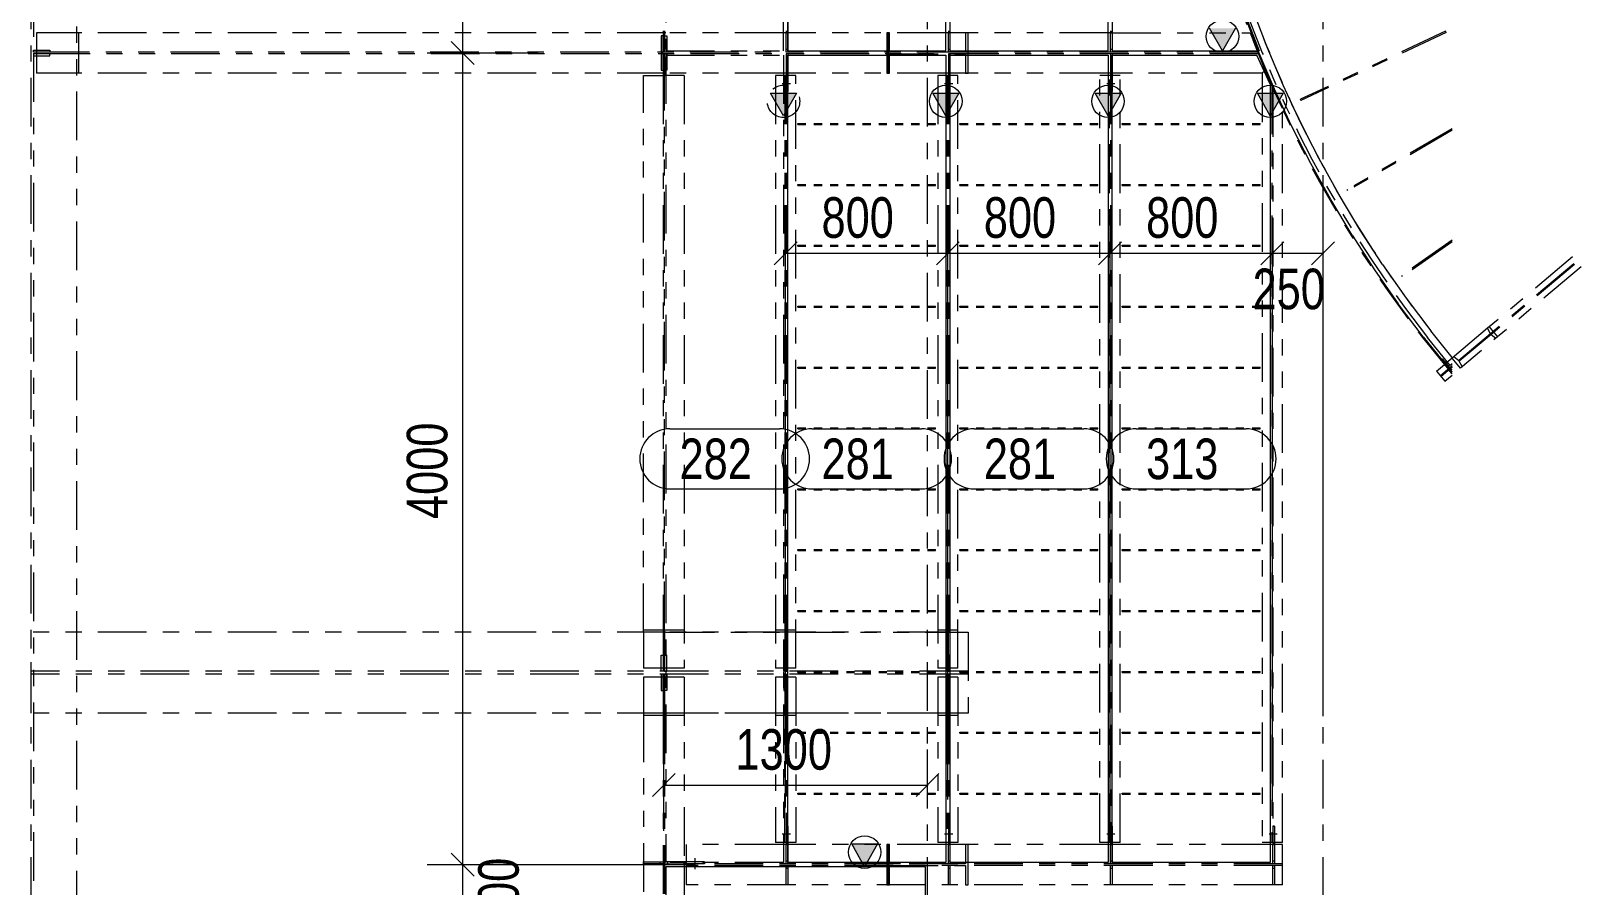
# Model space of a CAD drawing. Header units: millimetres. Extents: x 6786 to 7380, y -302 to 118.
# Drawn here: x 7143.4 to 7238.9, y -154.8 to -102.2 of the extents above; entities that cross this region are included whole.
import ezdxf

# ---------------------------------------------------------------- set-up
doc = ezdxf.new("R2010")
doc.units = ezdxf.units.MM
for name, pattern in [('XKITLINE00', [0]), ('XKITLINE02', [4, 2, -2]), ('XKITLINE03', [6, 3, -1, 1, -1]), ('XKITLINE04', [3, 0.5, -0.5, 0.5, -0.5, 0.5, -0.5]), ('XKITLINE05', [8, 3, -1, 1, -1, 1, -1])]:
    doc.linetypes.add(name, pattern=pattern)
for name, color, linetype, lineweight in [('Bolt', 7, 'Continuous', 0), ('Part', 2, 'Continuous', 0), ('PartMark', 3, 'Continuous', 0), ('S-GRID', 1, 'Continuous', 0), ('Z-DIMENSIONS', 1, 'Continuous', 0)]:
    doc.layers.add(name, color=color, linetype=linetype, lineweight=lineweight)
doc.styles.add('Arial', font='arial.ttf')

msp = doc.modelspace()

# ---------------------------------------------------------------- hatches: boundary and pattern name
at = {"layer": 'Part'}
for color, points in [(7, [(7216.009, -102.005), (7217.609, -102.005), (7216.809, -103.405)]), (6, [(7188.959, -106.005), (7190.559, -106.005), (7189.759, -107.405)]), (7, [(7198.959, -106.005), (7200.559, -106.005), (7199.759, -107.405)]), (7, [(7208.959, -106.005), (7210.559, -106.005), (7209.759, -107.405)]), (7, [(7218.959, -106.005), (7220.559, -106.005), (7219.759, -107.405)]), (7, [(7193.959, -152.255), (7195.559, -152.255), (7194.759, -153.655)])]:
    msp.add_hatch(color=color, dxfattribs=at).paths.add_polyline_path(points, flags=17)

# ---------------------------------------------------------------- linework, layer by layer
at = {"layer": 'Bolt', "color": 6, "linetype": 'XKITLINE02', "lineweight": 0}
for p, q in [((7189.684, -105.405), (7190.184, -105.405)), ((7189.684, -105.405), (7190.184, -105.405)), ((7199.684, -105.405), (7200.184, -105.405)), ((7199.684, -105.405), (7200.184, -105.405)), ((7209.684, -105.405), (7210.184, -105.405)), ((7209.684, -105.405), (7210.184, -105.405)), ((7190.184, -151.655), (7189.684, -151.655)), ((7190.184, -151.655), (7189.684, -151.655)), ((7200.184, -151.655), (7199.684, -151.655)), ((7200.184, -151.655), (7199.684, -151.655)), ((7210.184, -151.655), (7209.684, -151.655)), ((7210.184, -151.655), (7209.684, -151.655)), ((7220.184, -151.655), (7219.684, -151.655)), ((7220.184, -151.655), (7219.684, -151.655)), ((7184.321, -153.811), (7184.321, -153.124)), ((7184.321, -153.811), (7184.321, -153.124)), ((7184.321, -153.811), (7184.321, -153.124)), ((7184.321, -153.811), (7184.321, -153.124))]:
    msp.add_line(p, q, dxfattribs=at)
at = {"layer": 'Part', "color": 6, "linetype": 'XKITLINE05', "lineweight": 0}
for p, q in [((7143.54, 24.47), (7143.54, -176.53)), ((7146.196, 14.095), (7146.196, -166.155)), ((7182.509, -48.655), (7182.509, -103.405)), ((7189.759, -103.405), (7189.759, -48.655)), ((7190.018, -101.155), (7190.018, -103.48)), ((7200.018, -101.155), (7200.018, -103.48)), ((7210.018, -101.155), (7210.018, -103.48)), ((7219.014, -103.4), (7218.1, -101.02)), ((7219.561, -103.179), (7218.654, -100.818)), ((7182.334, -102.155), (7182.334, -102.28)), ((7182.434, -102.155), (7182.434, -102.28)), ((7189.918, -102.155), (7189.918, -102.277)), ((7199.918, -102.155), (7199.918, -102.277)), ((7209.918, -102.155), (7209.918, -102.277)), ((7230.561, -102.194), (7221.612, -106.382)), ((7230.592, -102.262), (7230.561, -102.194)), ((7143.727, -102.28), (7143.727, -104.78)), ((7146.196, -102.28), (7143.727, -102.28)), ((7182.509, -102.28), (7146.196, -102.28)), ((7146.321, -102.28), (7146.321, -104.78)), ((7182.334, -102.48), (7182.209, -102.48)), ((7182.209, -102.48), (7182.209, -103.48)), ((7182.334, -102.28), (7182.334, -103.292)), ((7182.334, -103.48), (7182.334, -102.48)), ((7182.434, -102.28), (7182.434, -103.292)), ((7182.434, -103.48), (7182.434, -102.48)), ((7182.434, -102.48), (7182.559, -102.48)), ((7189.759, -102.28), (7182.509, -102.28)), ((7182.559, -102.48), (7182.559, -103.48)), ((7190.009, -102.28), (7189.759, -102.28)), ((7189.918, -102.217), (7190.009, -102.217)), ((7190.018, -102.217), (7189.918, -102.217)), ((7189.918, -102.277), (7189.918, -102.28)), ((7189.918, -102.28), (7189.918, -102.277)), ((7189.918, -102.28), (7190.018, -102.28)), ((7190.018, -102.28), (7189.918, -102.28)), ((7189.918, -103.48), (7189.918, -102.28)), ((7199.759, -102.28), (7190.009, -102.28)), ((7196.296, -102.28), (7196.134, -102.28)), ((7196.134, -102.28), (7196.134, -104.78)), ((7196.165, -102.28), (7196.165, -103.48)), ((7196.265, -102.28), (7196.165, -102.28)), ((7196.265, -103.48), (7196.265, -102.28)), ((7196.296, -103.48), (7196.296, -102.28)), ((7200.009, -102.28), (7199.759, -102.28)), ((7199.918, -102.217), (7200.009, -102.217)), ((7200.018, -102.217), (7199.918, -102.217)), ((7199.918, -102.277), (7199.918, -102.28)), ((7199.918, -102.28), (7199.918, -102.277)), ((7199.918, -102.28), (7200.018, -102.28)), ((7200.018, -102.28), (7199.918, -102.28)), ((7199.918, -103.48), (7199.918, -102.28)), ((7209.759, -102.28), (7200.009, -102.28)), ((7201.134, -102.28), (7200.971, -102.28)), ((7200.971, -102.28), (7200.971, -103.48)), ((7201.134, -104.78), (7201.134, -102.28)), ((7210.009, -102.28), (7209.759, -102.28)), ((7209.918, -102.217), (7210.009, -102.217)), ((7210.018, -102.217), (7209.918, -102.217)), ((7209.918, -102.277), (7209.918, -102.28)), ((7209.918, -102.28), (7209.918, -102.277)), ((7209.918, -102.28), (7210.018, -102.28)), ((7210.018, -102.28), (7209.918, -102.28)), ((7209.918, -103.48), (7209.918, -102.28)), ((7210.009, -102.28), (7218.52, -102.28)), ((7218.52, -102.28), (7218.795, -102.997)), ((7218.959, -103.405), (7218.795, -102.997)), ((7230.592, -102.262), (7221.644, -106.45)), ((7143.54, -103.48), (7143.54, -103.355)), ((7143.54, -103.355), (7144.54, -103.355)), ((7144.54, -103.48), (7143.54, -103.48)), ((7143.54, -103.58), (7143.54, -103.705)), ((7144.54, -103.58), (7143.54, -103.58)), ((7143.54, -103.705), (7144.54, -103.705)), ((7146.196, -103.48), (7143.727, -103.48)), ((7146.196, -103.58), (7143.727, -103.58)), ((7144.54, -103.355), (7144.54, -103.48)), ((7144.54, -103.705), (7144.54, -103.58)), ((7146.321, -103.48), (7146.196, -103.48)), ((7146.321, -103.58), (7146.196, -103.58)), ((7218.99, -103.48), (7146.321, -103.48)), ((7219.03, -103.58), (7146.321, -103.58)), ((7182.209, -103.48), (7182.334, -103.48)), ((7182.334, -103.58), (7182.209, -103.58)), ((7182.209, -103.58), (7182.209, -104.58)), ((7182.434, -103.292), (7182.334, -103.292)), ((7182.334, -104.58), (7182.334, -103.58)), ((7182.434, -103.767), (7182.334, -103.767)), ((7182.334, -103.767), (7182.334, -104.78)), ((7182.559, -103.48), (7182.434, -103.48)), ((7182.434, -103.58), (7182.559, -103.58)), ((7182.434, -104.58), (7182.434, -103.58)), ((7182.434, -103.767), (7182.434, -104.78)), ((7182.509, -103.405), (7189.759, -103.405)), ((7182.509, -103.655), (7182.509, -153.405)), ((7182.509, -103.655), (7189.759, -103.655)), ((7182.559, -103.58), (7182.559, -104.58)), ((7189.759, -103.655), (7189.759, -153.405)), ((7189.918, -103.292), (7190.018, -103.292)), ((7189.918, -103.292), (7190.018, -103.292)), ((7190.018, -103.48), (7189.918, -103.48)), ((7189.918, -103.58), (7189.918, -104.78)), ((7190.018, -103.58), (7189.918, -103.58)), ((7189.918, -103.767), (7190.018, -103.767)), ((7189.918, -103.767), (7190.018, -103.767)), ((7190.018, -103.58), (7190.018, -105.905)), ((7196.265, -103.23), (7196.165, -103.23)), ((7196.165, -103.48), (7196.265, -103.48)), ((7196.165, -103.58), (7196.165, -104.78)), ((7196.265, -103.58), (7196.165, -103.58)), ((7196.265, -103.83), (7196.165, -103.83)), ((7196.265, -104.78), (7196.265, -103.58)), ((7200.971, -103.48), (7196.296, -103.48)), ((7196.296, -104.78), (7196.296, -103.58)), ((7196.296, -103.58), (7200.971, -103.58)), ((7199.918, -103.292), (7200.018, -103.292)), ((7199.918, -103.292), (7200.018, -103.292)), ((7200.018, -103.48), (7199.918, -103.48)), ((7199.918, -103.58), (7199.918, -104.78)), ((7200.018, -103.58), (7199.918, -103.58)), ((7199.918, -103.767), (7200.018, -103.767)), ((7199.918, -103.767), (7200.018, -103.767)), ((7200.018, -103.58), (7200.018, -105.905)), ((7200.971, -103.58), (7200.971, -104.78)), ((7209.918, -103.292), (7210.018, -103.292)), ((7209.918, -103.292), (7210.018, -103.292)), ((7210.018, -103.48), (7209.918, -103.48)), ((7209.918, -103.58), (7209.918, -104.78)), ((7210.018, -103.58), (7209.918, -103.58)), ((7209.918, -103.767), (7210.018, -103.767)), ((7209.918, -103.767), (7210.018, -103.767)), ((7210.018, -103.58), (7210.018, -105.905)), ((7219.445, -104.609), (7218.959, -103.405)), ((7220.011, -105.748), (7219.014, -103.4)), ((7220.549, -105.508), (7219.561, -103.179)), ((7146.196, -104.78), (7143.727, -104.78)), ((7182.509, -104.78), (7146.196, -104.78)), ((7181.134, -139.205), (7181.134, -104.905)), ((7181.134, -104.905), (7182.509, -104.905)), ((7182.209, -104.58), (7182.334, -104.58)), ((7182.334, -104.78), (7182.334, -104.905)), ((7182.334, -104.905), (7182.334, -139.08)), ((7182.559, -104.58), (7182.434, -104.58)), ((7182.434, -104.78), (7182.434, -104.905)), ((7182.434, -139.08), (7182.434, -104.905)), ((7189.759, -104.78), (7182.509, -104.78)), ((7183.634, -104.905), (7182.509, -104.905)), ((7183.634, -104.905), (7183.634, -141.43)), ((7189.259, -104.905), (7189.259, -141.43)), ((7189.759, -104.905), (7189.259, -104.905)), ((7190.009, -104.78), (7189.759, -104.78)), ((7190.009, -104.905), (7189.759, -104.905)), ((7189.849, -104.905), (7189.849, -139.08)), ((7189.918, -104.78), (7189.918, -104.842)), ((7190.018, -104.78), (7189.918, -104.78)), ((7190.018, -104.78), (7189.918, -104.78)), ((7189.918, -104.78), (7189.918, -104.783)), ((7189.918, -104.783), (7189.918, -104.792)), ((7189.918, -104.792), (7189.918, -104.823)), ((7189.918, -104.842), (7189.918, -104.905)), ((7190.009, -104.842), (7189.918, -104.842)), ((7189.918, -104.905), (7189.918, -139.08)), ((7189.918, -104.905), (7189.918, -105.905)), ((7199.759, -104.78), (7190.009, -104.78)), ((7190.018, -104.842), (7190.009, -104.842)), ((7190.509, -104.905), (7190.009, -104.905)), ((7190.509, -141.43), (7190.509, -104.905)), ((7196.134, -104.78), (7196.296, -104.78)), ((7196.165, -104.78), (7196.265, -104.78)), ((7199.259, -104.905), (7199.259, -141.43)), ((7199.759, -104.905), (7199.259, -104.905)), ((7200.009, -104.78), (7199.759, -104.78)), ((7200.009, -104.905), (7199.759, -104.905)), ((7199.849, -104.905), (7199.849, -139.08)), ((7199.918, -104.78), (7199.918, -104.842)), ((7200.018, -104.78), (7199.918, -104.78)), ((7200.018, -104.78), (7199.918, -104.78)), ((7199.918, -104.78), (7199.918, -104.783)), ((7199.918, -104.783), (7199.918, -104.792)), ((7199.918, -104.792), (7199.918, -104.823)), ((7199.918, -104.842), (7199.918, -104.905)), ((7200.009, -104.842), (7199.918, -104.842)), ((7199.918, -104.905), (7199.918, -139.08)), ((7200.509, -104.905), (7199.918, -104.905)), ((7199.918, -104.905), (7199.918, -105.905)), ((7209.759, -104.78), (7200.009, -104.78)), ((7200.018, -104.842), (7200.009, -104.842)), ((7200.509, -141.43), (7200.509, -104.905)), ((7200.971, -104.78), (7201.134, -104.78)), ((7209.259, -152.155), (7209.259, -104.905)), ((7209.759, -104.905), (7209.259, -104.905)), ((7210.009, -104.78), (7209.759, -104.78)), ((7210.009, -104.905), (7209.759, -104.905)), ((7209.849, -152.155), (7209.849, -104.905)), ((7209.918, -104.78), (7209.918, -104.842)), ((7210.018, -104.78), (7209.918, -104.78)), ((7210.018, -104.78), (7209.918, -104.78)), ((7209.918, -104.78), (7209.918, -104.783)), ((7209.918, -104.783), (7209.918, -104.792)), ((7209.918, -104.792), (7209.918, -104.823)), ((7209.918, -104.842), (7209.918, -104.905)), ((7210.009, -104.842), (7209.918, -104.842)), ((7209.918, -104.905), (7209.918, -152.155)), ((7209.918, -104.905), (7209.918, -105.905)), ((7219.259, -104.78), (7210.009, -104.78)), ((7210.018, -104.842), (7210.009, -104.842)), ((7210.509, -104.905), (7210.009, -104.905)), ((7210.509, -152.155), (7210.509, -104.905)), ((7219.394, -104.656), (7219.259, -104.78)), ((7219.394, -104.656), (7219.259, -104.78)), ((7219.259, -104.78), (7219.259, -152.155)), ((7219.445, -104.609), (7219.394, -104.656)), ((7219.445, -104.609), (7219.394, -104.656)), ((7219.956, -105.772), (7219.445, -104.609)), ((7189.759, -107.405), (7188.959, -106.005)), ((7188.959, -106.005), (7190.559, -106.005)), ((7190.559, -106.005), (7189.759, -107.405)), ((7190.018, -105.905), (7189.918, -105.905)), ((7189.918, -105.905), (7190.018, -105.905)), ((7200.018, -105.905), (7199.918, -105.905)), ((7199.918, -105.905), (7200.018, -105.905)), ((7210.018, -105.905), (7209.918, -105.905)), ((7209.918, -105.905), (7210.018, -105.905)), ((7219.849, -105.53), (7219.849, -152.155)), ((7219.918, -105.687), (7219.918, -152.155)), ((7220.509, -106.958), (7219.956, -105.772)), ((7221.088, -108.059), (7220.011, -105.748)), ((7221.619, -107.801), (7220.549, -105.508)), ((7220.509, -152.155), (7220.509, -106.958)), ((7221.644, -106.45), (7221.612, -106.382)), ((7222.767, -110.055), (7221.619, -107.801)), ((7222.246, -110.332), (7221.088, -108.059)), ((7230.965, -108.203), (7224.505, -111.944)), ((7230.965, -108.29), (7224.543, -112.009)), ((7223.483, -112.562), (7222.246, -110.332)), ((7223.994, -112.267), (7222.767, -110.055)), ((7224.796, -114.748), (7223.483, -112.562)), ((7225.296, -114.436), (7223.994, -112.267)), ((7224.543, -112.009), (7224.505, -111.944)), ((7226.674, -116.557), (7225.296, -114.436)), ((7224.796, -114.748), (7226.185, -116.887)), ((7230.965, -115.062), (7227.872, -117.234)), ((7230.965, -115.153), (7227.915, -117.295)), ((7238.391, -116.093), (7233.152, -120.489)), ((7238.463, -116.515), (7233.333, -120.82)), ((7226.185, -116.887), (7227.648, -118.976)), ((7226.674, -116.557), (7228.125, -118.63)), ((7227.915, -117.295), (7227.872, -117.234)), ((7238.906, -116.706), (7231.478, -122.938)), ((7238.502, -116.561), (7233.372, -120.866)), ((7229.183, -121.013), (7227.648, -118.976)), ((7228.099, -119.271), (7229.449, -121.045)), ((7228.125, -118.63), (7229.648, -120.65)), ((7229.135, -121.05), (7230.742, -123.034)), ((7229.183, -121.013), (7230.788, -122.995)), ((7230.853, -122.777), (7229.449, -121.045)), ((7230.965, -122.277), (7229.648, -120.65)), ((7230.965, -122.277), (7229.648, -120.65)), ((7233.152, -120.489), (7230.965, -122.324)), ((7233.333, -120.82), (7231.367, -122.47)), ((7233.372, -120.866), (7231.406, -122.516)), ((7233.333, -120.82), (7233.152, -120.489)), ((7233.776, -121.01), (7233.262, -120.397)), ((7233.372, -120.866), (7233.667, -121.102)), ((7231.073, -122.234), (7231.367, -122.47)), ((7230.006, -123.129), (7230.49, -122.723)), ((7230.006, -123.129), (7230.52, -123.742)), ((7230.965, -122.807), (7230.244, -123.412)), ((7230.965, -122.886), (7230.282, -123.458)), ((7230.32, -122.409), (7230.377, -122.361)), ((7230.965, -123.178), (7230.32, -122.409)), ((7230.965, -123.061), (7230.377, -122.361)), ((7230.965, -122.324), (7230.49, -122.723)), ((7230.742, -123.034), (7230.965, -122.846)), ((7230.965, -123.29), (7230.742, -123.034)), ((7230.75, -123.043), (7230.742, -123.034)), ((7230.965, -122.863), (7230.75, -123.043)), ((7230.965, -123.199), (7230.788, -122.995)), ((7230.788, -122.995), (7230.796, -123.005)), ((7230.965, -122.683), (7230.853, -122.777)), ((7230.965, -122.324), (7230.963, -122.326)), ((7230.965, -122.324), (7230.963, -122.326)), ((7230.965, -122.327), (7230.963, -122.326)), ((7231.478, -122.938), (7230.965, -122.327)), ((7231.587, -122.847), (7231.406, -122.516)), ((7230.52, -123.742), (7230.965, -123.369)), ((7182.509, -139.205), (7143.384, -139.205)), ((7143.384, -144.205), (7143.384, -139.205)), ((7182.509, -139.08), (7181.134, -139.08)), ((7181.134, -139.205), (7181.134, -141.43)), ((7182.334, -139.08), (7182.334, -139.205)), ((7182.334, -139.205), (7182.334, -141.43)), ((7182.434, -139.205), (7182.434, -139.08)), ((7182.434, -139.205), (7182.434, -141.43)), ((7183.634, -139.08), (7182.509, -139.08)), ((7182.509, -139.205), (7201.137, -139.205)), ((7189.759, -139.205), (7182.509, -139.205)), ((7189.759, -139.08), (7189.259, -139.08)), ((7190.009, -139.08), (7189.759, -139.08)), ((7190.009, -139.205), (7189.759, -139.205)), ((7189.849, -139.08), (7189.849, -139.205)), ((7189.849, -139.205), (7189.849, -141.43)), ((7189.918, -139.08), (7189.918, -139.205)), ((7189.918, -139.205), (7189.918, -141.43)), ((7190.509, -139.08), (7190.009, -139.08)), ((7199.759, -139.205), (7190.009, -139.205)), ((7199.759, -139.08), (7199.259, -139.08)), ((7200.009, -139.08), (7199.759, -139.08)), ((7200.009, -139.205), (7199.759, -139.205)), ((7199.849, -139.08), (7199.849, -139.205)), ((7199.849, -139.205), (7199.849, -141.43)), ((7199.918, -139.08), (7199.918, -139.205)), ((7199.918, -141.43), (7199.918, -139.205)), ((7200.509, -139.08), (7200.009, -139.08)), ((7201.137, -139.205), (7201.137, -144.205)), ((7182.209, -141.617), (7182.209, -140.617)), ((7182.209, -140.617), (7182.334, -140.617)), ((7182.334, -140.617), (7182.334, -141.617)), ((7182.559, -140.617), (7182.434, -140.617)), ((7182.434, -140.617), (7182.434, -141.617)), ((7182.559, -141.617), (7182.559, -140.617)), ((7189.774, -141.617), (7189.774, -140.617)), ((7189.774, -140.617), (7189.849, -140.617)), ((7189.849, -140.617), (7189.849, -141.617)), ((7189.993, -140.617), (7189.918, -140.617)), ((7189.918, -140.617), (7189.918, -141.617)), ((7189.993, -141.617), (7189.993, -140.617)), ((7199.774, -141.617), (7199.774, -140.617)), ((7199.774, -140.617), (7199.849, -140.617)), ((7199.849, -140.617), (7199.849, -141.617)), ((7199.993, -140.617), (7199.918, -140.617)), ((7199.918, -140.617), (7199.918, -141.617)), ((7199.993, -141.617), (7199.993, -140.617)), ((7201.137, -141.617), (7143.384, -141.617)), ((7143.384, -141.792), (7143.384, -141.617)), ((7201.137, -141.792), (7143.384, -141.792)), ((7183.634, -141.43), (7181.134, -141.43)), ((7183.634, -141.98), (7181.134, -141.98)), ((7181.134, -141.98), (7181.134, -144.205)), ((7182.334, -141.617), (7182.209, -141.617)), ((7182.334, -141.792), (7182.209, -141.792)), ((7182.209, -141.792), (7182.209, -142.792)), ((7182.334, -142.792), (7182.334, -141.792)), ((7182.334, -141.98), (7182.334, -144.205)), ((7182.434, -141.617), (7182.559, -141.617)), ((7182.434, -141.792), (7182.559, -141.792)), ((7182.434, -142.792), (7182.434, -141.792)), ((7182.434, -141.98), (7182.434, -144.205)), ((7182.559, -141.792), (7182.559, -142.792)), ((7183.634, -141.98), (7183.634, -153.405)), ((7190.509, -141.43), (7189.259, -141.43)), ((7190.509, -141.98), (7189.259, -141.98)), ((7189.259, -141.98), (7189.259, -152.155)), ((7189.849, -141.617), (7189.774, -141.617)), ((7189.849, -141.792), (7189.774, -141.792)), ((7189.774, -141.792), (7189.774, -142.792)), ((7189.849, -142.792), (7189.849, -141.792)), ((7189.849, -141.98), (7189.849, -144.205)), ((7189.918, -141.617), (7189.993, -141.617)), ((7189.918, -141.792), (7189.993, -141.792)), ((7189.918, -142.792), (7189.918, -141.792)), ((7189.918, -141.98), (7189.918, -144.205)), ((7189.993, -141.792), (7189.993, -142.792)), ((7190.509, -141.98), (7190.509, -152.155)), ((7200.509, -141.43), (7199.259, -141.43)), ((7200.509, -141.98), (7199.259, -141.98)), ((7199.259, -141.98), (7199.259, -152.155)), ((7199.849, -141.617), (7199.774, -141.617)), ((7199.849, -141.792), (7199.774, -141.792)), ((7199.774, -141.792), (7199.774, -142.792)), ((7199.849, -142.792), (7199.849, -141.792)), ((7199.849, -141.98), (7199.849, -144.205)), ((7199.918, -141.617), (7199.993, -141.617)), ((7199.918, -141.792), (7199.993, -141.792)), ((7199.918, -142.792), (7199.918, -141.792)), ((7199.918, -141.98), (7199.918, -144.205)), ((7199.993, -141.792), (7199.993, -142.792)), ((7200.509, -141.98), (7200.509, -152.155)), ((7201.137, -141.792), (7201.137, -141.617)), ((7182.209, -142.792), (7182.334, -142.792)), ((7182.559, -142.792), (7182.434, -142.792)), ((7189.774, -142.792), (7189.849, -142.792)), ((7189.993, -142.792), (7189.918, -142.792)), ((7199.774, -142.792), (7199.849, -142.792)), ((7199.993, -142.792), (7199.918, -142.792)), ((7182.509, -144.205), (7143.384, -144.205)), ((7181.134, -144.205), (7181.134, -164.655)), ((7182.334, -144.205), (7182.334, -144.33)), ((7182.434, -144.205), (7182.434, -144.33)), ((7201.137, -144.205), (7182.509, -144.205)), ((7189.759, -144.205), (7182.509, -144.205)), ((7190.009, -144.205), (7189.759, -144.205)), ((7189.849, -144.205), (7189.849, -144.33)), ((7189.918, -144.205), (7189.918, -144.33)), ((7199.759, -144.205), (7190.009, -144.205)), ((7200.009, -144.205), (7199.759, -144.205)), ((7199.849, -144.205), (7199.849, -144.33)), ((7199.918, -144.205), (7199.918, -144.33)), ((7182.509, -144.33), (7181.134, -144.33)), ((7182.334, -144.33), (7182.334, -164.655)), ((7182.434, -144.33), (7182.434, -164.655)), ((7183.634, -144.33), (7182.509, -144.33)), ((7189.759, -144.33), (7189.259, -144.33)), ((7190.009, -144.33), (7189.759, -144.33)), ((7189.849, -152.155), (7189.849, -144.33)), ((7189.918, -144.33), (7189.918, -152.155)), ((7190.509, -144.33), (7190.009, -144.33)), ((7199.759, -144.33), (7199.259, -144.33)), ((7200.009, -144.33), (7199.759, -144.33)), ((7199.849, -144.33), (7199.849, -152.155)), ((7199.918, -144.33), (7199.918, -152.155)), ((7200.509, -144.33), (7200.009, -144.33)), ((7190.018, -151.155), (7189.918, -151.155)), ((7189.918, -151.155), (7189.918, -152.155)), ((7189.918, -151.155), (7190.018, -151.155)), ((7190.018, -151.155), (7190.018, -153.48)), ((7200.018, -151.155), (7199.918, -151.155)), ((7199.918, -151.155), (7199.918, -152.155)), ((7199.918, -151.155), (7200.018, -151.155)), ((7200.018, -151.155), (7200.018, -153.48)), ((7210.018, -151.155), (7209.918, -151.155)), ((7209.918, -151.155), (7209.918, -152.155)), ((7209.918, -151.155), (7210.018, -151.155)), ((7210.018, -151.155), (7210.018, -153.48)), ((7220.018, -151.155), (7219.918, -151.155)), ((7219.918, -151.155), (7219.918, -152.155)), ((7219.918, -151.155), (7220.018, -151.155)), ((7220.018, -151.155), (7220.018, -152.155)), ((7183.759, -152.28), (7183.759, -153.48)), ((7189.759, -152.28), (7183.759, -152.28)), ((7189.759, -152.155), (7189.259, -152.155)), ((7190.009, -152.155), (7189.759, -152.155)), ((7190.009, -152.28), (7189.759, -152.28)), ((7189.918, -152.155), (7189.918, -152.277)), ((7189.918, -152.217), (7190.009, -152.217)), ((7190.018, -152.217), (7189.918, -152.217)), ((7189.918, -152.277), (7189.918, -152.28)), ((7189.918, -152.28), (7189.918, -152.277)), ((7189.918, -152.28), (7190.018, -152.28)), ((7190.018, -152.28), (7189.918, -152.28)), ((7189.918, -153.48), (7189.918, -152.28)), ((7190.509, -152.155), (7190.009, -152.155)), ((7199.759, -152.28), (7190.009, -152.28)), ((7196.296, -152.28), (7196.134, -152.28)), ((7196.134, -152.28), (7196.134, -154.78)), ((7196.165, -152.28), (7196.165, -153.48)), ((7196.265, -152.28), (7196.165, -152.28)), ((7196.265, -153.48), (7196.265, -152.28)), ((7196.296, -153.48), (7196.296, -152.28)), ((7199.759, -152.155), (7199.259, -152.155)), ((7200.009, -152.155), (7199.759, -152.155)), ((7200.009, -152.28), (7199.759, -152.28)), ((7199.918, -152.155), (7199.918, -152.277)), ((7199.918, -152.217), (7200.009, -152.217)), ((7200.018, -152.217), (7199.918, -152.217)), ((7199.918, -152.277), (7199.918, -152.28)), ((7199.918, -152.28), (7199.918, -152.277)), ((7199.918, -152.28), (7200.018, -152.28)), ((7200.018, -152.28), (7199.918, -152.28)), ((7199.918, -153.48), (7199.918, -152.28)), ((7200.509, -152.155), (7200.009, -152.155)), ((7209.759, -152.28), (7200.009, -152.28)), ((7201.134, -152.28), (7200.971, -152.28)), ((7200.971, -152.28), (7200.971, -153.48)), ((7201.134, -154.78), (7201.134, -152.28)), ((7209.759, -152.155), (7209.259, -152.155)), ((7210.009, -152.155), (7209.759, -152.155)), ((7210.009, -152.28), (7209.759, -152.28)), ((7209.918, -152.155), (7209.918, -152.277)), ((7209.918, -152.217), (7210.009, -152.217)), ((7210.018, -152.217), (7209.918, -152.217)), ((7209.918, -152.277), (7209.918, -152.28)), ((7209.918, -152.28), (7209.918, -152.277)), ((7209.918, -152.28), (7210.018, -152.28)), ((7210.018, -152.28), (7209.918, -152.28)), ((7209.918, -153.48), (7209.918, -152.28)), ((7210.509, -152.155), (7210.009, -152.155)), ((7219.759, -152.28), (7210.009, -152.28)), ((7219.759, -152.155), (7219.259, -152.155)), ((7220.509, -152.155), (7219.759, -152.155)), ((7220.509, -152.28), (7219.759, -152.28)), ((7219.918, -152.155), (7219.918, -152.277)), ((7219.918, -152.217), (7220.018, -152.217)), ((7219.918, -152.217), (7220.018, -152.217)), ((7219.918, -152.277), (7219.918, -152.28)), ((7219.918, -152.28), (7219.918, -152.277)), ((7219.918, -152.28), (7220.018, -152.28)), ((7220.018, -152.28), (7219.918, -152.28)), ((7219.918, -153.48), (7219.918, -152.28)), ((7220.018, -152.155), (7220.018, -152.28)), ((7220.018, -152.28), (7220.018, -153.48)), ((7220.509, -154.78), (7220.509, -152.28)), ((7181.134, -153.355), (7182.334, -153.355)), ((7181.134, -153.48), (7181.134, -153.355)), ((7182.334, -153.48), (7181.134, -153.48)), ((7182.146, -153.355), (7182.146, -153.48)), ((7182.334, -153.355), (7182.334, -153.48)), ((7182.434, -153.355), (7182.434, -153.48)), ((7184.884, -153.355), (7182.434, -153.355)), ((7182.434, -153.48), (7183.634, -153.48)), ((7189.759, -153.405), (7182.509, -153.405)), ((7182.621, -153.48), (7182.621, -153.355)), ((7182.621, -153.48), (7182.621, -153.355)), ((7183.634, -153.355), (7183.634, -153.48)), ((7183.634, -153.48), (7183.634, -153.355)), ((7183.634, -153.355), (7183.634, -153.48)), ((7183.634, -153.48), (7183.634, -153.355)), ((7183.634, -153.405), (7183.634, -153.655)), ((7183.759, -153.48), (7183.634, -153.48)), ((7183.634, -153.655), (7183.634, -164.655)), ((7183.696, -153.355), (7183.696, -153.48)), ((7183.696, -153.48), (7183.696, -153.405)), ((7183.759, -153.405), (7183.759, -153.655)), ((7220.509, -153.48), (7183.759, -153.48)), ((7184.884, -153.48), (7183.759, -153.48)), ((7220.509, -153.58), (7183.759, -153.58)), ((7183.759, -153.655), (7183.759, -154.78)), ((7184.884, -153.355), (7184.884, -153.48)), ((7184.884, -153.48), (7184.884, -153.355)), ((7189.918, -153.292), (7190.018, -153.292)), ((7189.918, -153.292), (7190.018, -153.292)), ((7190.018, -153.48), (7189.918, -153.48)), ((7189.918, -154.78), (7189.918, -153.58)), ((7189.918, -153.58), (7190.018, -153.58)), ((7190.018, -153.767), (7189.918, -153.767)), ((7190.018, -153.58), (7190.018, -154.78)), ((7196.265, -153.23), (7196.165, -153.23)), ((7196.165, -153.48), (7196.265, -153.48)), ((7196.165, -153.58), (7196.165, -154.78)), ((7196.265, -153.58), (7196.165, -153.58)), ((7196.265, -154.78), (7196.265, -153.58)), ((7200.971, -153.48), (7196.296, -153.48)), ((7196.296, -154.78), (7196.296, -153.58)), ((7196.296, -153.58), (7200.971, -153.58)), ((7199.918, -153.292), (7200.018, -153.292)), ((7199.918, -153.292), (7200.018, -153.292)), ((7200.018, -153.48), (7199.918, -153.48)), ((7199.918, -154.78), (7199.918, -153.58)), ((7199.918, -153.58), (7200.018, -153.58)), ((7200.018, -153.767), (7199.918, -153.767)), ((7200.018, -153.58), (7200.018, -154.78)), ((7200.971, -153.58), (7200.971, -154.78)), ((7209.918, -153.292), (7210.018, -153.292)), ((7209.918, -153.292), (7210.018, -153.292)), ((7210.018, -153.48), (7209.918, -153.48)), ((7209.918, -154.78), (7209.918, -153.58)), ((7209.918, -153.58), (7210.018, -153.58)), ((7210.018, -153.767), (7209.918, -153.767)), ((7210.018, -153.58), (7210.018, -154.78)), ((7219.918, -153.292), (7220.018, -153.292)), ((7219.918, -153.292), (7220.018, -153.292)), ((7220.018, -153.48), (7219.918, -153.48)), ((7219.918, -154.78), (7219.918, -153.58)), ((7219.918, -153.58), (7220.018, -153.58)), ((7220.018, -153.767), (7219.918, -153.767)), ((7220.018, -153.58), (7220.018, -154.78)), ((7196.265, -153.83), (7196.165, -153.83)), ((7198.509, -154.78), (7183.759, -154.78)), ((7190.018, -154.78), (7189.918, -154.78)), ((7196.134, -154.78), (7196.296, -154.78)), ((7196.165, -154.78), (7196.265, -154.78)), ((7220.509, -154.78), (7198.509, -154.78)), ((7200.018, -154.78), (7199.918, -154.78)), ((7200.971, -154.78), (7201.134, -154.78)), ((7210.018, -154.78), (7209.918, -154.78)), ((7220.018, -154.78), (7219.918, -154.78))]:
    msp.add_line(p, q, dxfattribs=at)
at = {"layer": 'Part', "color": 7, "linetype": 'XKITLINE00', "lineweight": 0}
for p, q in [((7190.009, -48.655), (7190.009, -103.405)), ((7199.759, -103.405), (7199.759, -48.655)), ((7200.009, -48.655), (7200.009, -103.405)), ((7209.759, -103.405), (7209.759, -48.655)), ((7210.009, -48.655), (7210.009, -103.405)), ((7218.235, -101.223), (7219.076, -103.405)), ((7216.809, -103.405), (7216.009, -102.005)), ((7217.609, -102.005), (7216.809, -103.405)), ((7190.009, -103.405), (7199.759, -103.405)), ((7190.009, -103.655), (7190.009, -153.405)), ((7190.009, -103.655), (7199.759, -103.655)), ((7199.759, -103.655), (7199.759, -153.405)), ((7200.009, -103.405), (7209.759, -103.405)), ((7200.009, -103.655), (7200.009, -153.405)), ((7200.009, -103.655), (7209.759, -103.655)), ((7209.759, -103.655), (7209.759, -153.405)), ((7210.009, -103.405), (7219.076, -103.405)), ((7210.009, -153.405), (7210.009, -103.655)), ((7210.009, -103.655), (7218.936, -103.655)), ((7219.759, -105.454), (7218.936, -103.655)), ((7199.759, -107.405), (7198.959, -106.005)), ((7198.959, -106.005), (7200.559, -106.005)), ((7200.559, -106.005), (7199.759, -107.405)), ((7209.759, -107.405), (7208.959, -106.005)), ((7208.959, -106.005), (7210.559, -106.005)), ((7210.559, -106.005), (7209.759, -107.405)), ((7219.759, -107.405), (7218.959, -106.005)), ((7218.959, -106.005), (7220.559, -106.005)), ((7219.759, -105.454), (7219.759, -153.405)), ((7220.559, -106.005), (7219.759, -107.405)), ((7194.759, -153.655), (7193.959, -152.255)), ((7193.959, -152.255), (7195.559, -152.255)), ((7195.559, -152.255), (7194.759, -153.655)), ((7198.509, -153.655), (7182.509, -153.655)), ((7182.509, -153.655), (7182.509, -165.905)), ((7199.759, -153.405), (7190.009, -153.405)), ((7198.509, -162.905), (7198.509, -153.655)), ((7209.759, -153.405), (7200.009, -153.405)), ((7219.759, -153.405), (7210.009, -153.405))]:
    msp.add_line(p, q, dxfattribs=at)
at = {"layer": 'Part', "color": 2, "linetype": 'XKITLINE04', "lineweight": 0}
for p, q in [((7190.634, -107.936), (7190.634, -107.874)), ((7190.634, -107.874), (7199.134, -107.874)), ((7190.634, -107.936), (7199.134, -107.936)), ((7199.134, -107.936), (7199.134, -107.874)), ((7200.634, -107.936), (7200.634, -107.874)), ((7200.634, -107.874), (7209.134, -107.874)), ((7200.634, -107.936), (7209.134, -107.936)), ((7209.134, -107.936), (7209.134, -107.874)), ((7210.634, -107.936), (7210.634, -107.874)), ((7210.634, -107.874), (7219.134, -107.874)), ((7210.634, -107.936), (7219.134, -107.936)), ((7219.134, -107.936), (7219.134, -107.874)), ((7190.634, -111.686), (7190.634, -111.624)), ((7190.634, -111.624), (7199.134, -111.624)), ((7190.634, -111.686), (7199.134, -111.686)), ((7199.134, -111.686), (7199.134, -111.624)), ((7200.634, -111.686), (7200.634, -111.624)), ((7200.634, -111.624), (7209.134, -111.624)), ((7200.634, -111.686), (7209.134, -111.686)), ((7209.134, -111.686), (7209.134, -111.624)), ((7210.634, -111.686), (7210.634, -111.624)), ((7210.634, -111.624), (7219.134, -111.624)), ((7210.634, -111.686), (7219.134, -111.686)), ((7219.134, -111.686), (7219.134, -111.624)), ((7190.634, -115.436), (7190.634, -115.374)), ((7190.634, -115.374), (7199.134, -115.374)), ((7190.634, -115.436), (7199.134, -115.436)), ((7199.134, -115.436), (7199.134, -115.374)), ((7200.634, -115.436), (7200.634, -115.374)), ((7200.634, -115.374), (7209.134, -115.374)), ((7200.634, -115.436), (7209.134, -115.436)), ((7209.134, -115.436), (7209.134, -115.374)), ((7210.634, -115.436), (7210.634, -115.374)), ((7210.634, -115.374), (7219.134, -115.374)), ((7210.634, -115.436), (7219.134, -115.436)), ((7219.134, -115.436), (7219.134, -115.374)), ((7190.634, -119.186), (7190.634, -119.124)), ((7190.634, -119.124), (7199.134, -119.124)), ((7190.634, -119.186), (7199.134, -119.186)), ((7199.134, -119.186), (7199.134, -119.124)), ((7200.634, -119.186), (7200.634, -119.124)), ((7200.634, -119.124), (7209.134, -119.124)), ((7200.634, -119.186), (7209.134, -119.186)), ((7209.134, -119.186), (7209.134, -119.124)), ((7210.634, -119.186), (7210.634, -119.124)), ((7210.634, -119.124), (7219.134, -119.124)), ((7210.634, -119.186), (7219.134, -119.186)), ((7219.134, -119.186), (7219.134, -119.124)), ((7190.634, -122.936), (7190.634, -122.874)), ((7190.634, -122.874), (7199.134, -122.874)), ((7190.634, -122.936), (7199.134, -122.936)), ((7199.134, -122.936), (7199.134, -122.874)), ((7200.634, -122.936), (7200.634, -122.874)), ((7200.634, -122.874), (7209.134, -122.874)), ((7200.634, -122.936), (7209.134, -122.936)), ((7209.134, -122.936), (7209.134, -122.874)), ((7210.634, -122.936), (7210.634, -122.874)), ((7210.634, -122.874), (7219.134, -122.874)), ((7210.634, -122.936), (7219.134, -122.936)), ((7219.134, -122.936), (7219.134, -122.874)), ((7190.634, -126.686), (7190.634, -126.624)), ((7190.634, -126.624), (7199.134, -126.624)), ((7190.634, -126.686), (7199.134, -126.686)), ((7199.134, -126.686), (7199.134, -126.624)), ((7200.634, -126.686), (7200.634, -126.624)), ((7200.634, -126.624), (7209.134, -126.624)), ((7200.634, -126.686), (7209.134, -126.686)), ((7209.134, -126.686), (7209.134, -126.624)), ((7210.634, -126.686), (7210.634, -126.624)), ((7210.634, -126.624), (7219.134, -126.624)), ((7210.634, -126.686), (7219.134, -126.686)), ((7219.134, -126.686), (7219.134, -126.624)), ((7190.634, -130.436), (7190.634, -130.374)), ((7190.634, -130.374), (7199.134, -130.374)), ((7190.634, -130.436), (7199.134, -130.436)), ((7199.134, -130.436), (7199.134, -130.374)), ((7200.634, -130.436), (7200.634, -130.374)), ((7200.634, -130.374), (7209.134, -130.374)), ((7200.634, -130.436), (7209.134, -130.436)), ((7209.134, -130.436), (7209.134, -130.374)), ((7210.634, -130.436), (7210.634, -130.374)), ((7210.634, -130.374), (7219.134, -130.374)), ((7210.634, -130.436), (7219.134, -130.436)), ((7219.134, -130.436), (7219.134, -130.374)), ((7190.634, -134.186), (7190.634, -134.124)), ((7190.634, -134.124), (7199.134, -134.124)), ((7190.634, -134.186), (7199.134, -134.186)), ((7199.134, -134.186), (7199.134, -134.124)), ((7200.634, -134.186), (7200.634, -134.124)), ((7200.634, -134.124), (7209.134, -134.124)), ((7200.634, -134.186), (7209.134, -134.186)), ((7209.134, -134.186), (7209.134, -134.124)), ((7210.634, -134.186), (7210.634, -134.124)), ((7210.634, -134.124), (7219.134, -134.124)), ((7210.634, -134.186), (7219.134, -134.186)), ((7219.134, -134.186), (7219.134, -134.124)), ((7190.634, -137.936), (7190.634, -137.874)), ((7190.634, -137.874), (7199.134, -137.874)), ((7190.634, -137.936), (7199.134, -137.936)), ((7199.134, -137.936), (7199.134, -137.874)), ((7200.634, -137.936), (7200.634, -137.874)), ((7200.634, -137.874), (7209.134, -137.874)), ((7200.634, -137.936), (7209.134, -137.936)), ((7209.134, -137.936), (7209.134, -137.874)), ((7210.634, -137.936), (7210.634, -137.874)), ((7210.634, -137.874), (7219.134, -137.874)), ((7210.634, -137.936), (7219.134, -137.936)), ((7219.134, -137.936), (7219.134, -137.874)), ((7190.634, -141.686), (7190.634, -141.624)), ((7190.634, -141.624), (7199.134, -141.624)), ((7190.634, -141.686), (7199.134, -141.686)), ((7199.134, -141.686), (7199.134, -141.624)), ((7200.634, -141.686), (7200.634, -141.624)), ((7200.634, -141.624), (7209.134, -141.624)), ((7200.634, -141.686), (7209.134, -141.686)), ((7209.134, -141.686), (7209.134, -141.624)), ((7210.634, -141.686), (7210.634, -141.624)), ((7210.634, -141.624), (7219.134, -141.624)), ((7210.634, -141.686), (7219.134, -141.686)), ((7219.134, -141.686), (7219.134, -141.624)), ((7190.634, -145.436), (7190.634, -145.374)), ((7190.634, -145.374), (7199.134, -145.374)), ((7190.634, -145.436), (7199.134, -145.436)), ((7199.134, -145.436), (7199.134, -145.374)), ((7200.634, -145.436), (7200.634, -145.374)), ((7200.634, -145.374), (7209.134, -145.374)), ((7200.634, -145.436), (7209.134, -145.436)), ((7209.134, -145.436), (7209.134, -145.374)), ((7210.634, -145.436), (7210.634, -145.374)), ((7210.634, -145.374), (7219.134, -145.374)), ((7210.634, -145.436), (7219.134, -145.436)), ((7219.134, -145.436), (7219.134, -145.374)), ((7190.634, -149.186), (7190.634, -149.124)), ((7190.634, -149.124), (7199.134, -149.124)), ((7190.634, -149.186), (7199.134, -149.186)), ((7199.134, -149.186), (7199.134, -149.124)), ((7200.634, -149.186), (7200.634, -149.124)), ((7200.634, -149.124), (7209.134, -149.124)), ((7200.634, -149.186), (7209.134, -149.186)), ((7209.134, -149.186), (7209.134, -149.124)), ((7210.634, -149.186), (7210.634, -149.124)), ((7210.634, -149.124), (7219.134, -149.124)), ((7210.634, -149.186), (7219.134, -149.186)), ((7219.134, -149.186), (7219.134, -149.124))]:
    msp.add_line(p, q, dxfattribs=at)
at = {"layer": 'Part', "color": 7, "linetype": 'XKITLINE00', "lineweight": 0}
for centre in [(7216.809, -102.505), (7199.759, -106.505), (7209.759, -106.505), (7219.759, -106.505), (7194.759, -152.755)]:
    msp.add_circle(centre, 1, dxfattribs=at)
at = {"layer": 'Part', "color": 6, "linetype": 'XKITLINE05', "lineweight": 0}
msp.add_circle((7189.759, -106.505), 1, dxfattribs=at)
for centre, radius, start, end in [((7286.759, -76.03), 73.125, 192, 201.98481), ((7286.759, -76.03), 72.475, 192, 218), ((7286.755, -76.031), 72.871, 193.60391, 216.39589), ((7286.759, -76.03), 73.125, 201.98481, 218)]:
    msp.add_arc(centre, radius, start, end, dxfattribs=at)
at = {"layer": 'PartMark', "color": 1, "linetype": 'XKITLINE00', "lineweight": 0}
for p, q in [((7182.752, -126.68), (7189.515, -126.68)), ((7191.502, -126.68), (7198.265, -126.68)), ((7201.502, -126.68), (7208.265, -126.68)), ((7211.502, -126.68), (7218.265, -126.68)), ((7182.752, -130.38), (7189.515, -130.38)), ((7191.502, -130.38), (7198.265, -130.38)), ((7201.502, -130.38), (7208.265, -130.38)), ((7211.502, -130.38), (7218.265, -130.38))]:
    msp.add_line(p, q, dxfattribs=at)
for centre, start, end in [((7182.752, -128.53), 90, 270), ((7189.515, -128.53), 270, 90), ((7191.502, -128.53), 90, 270), ((7198.265, -128.53), 270, 90), ((7201.502, -128.53), 90, 270), ((7208.265, -128.53), 270, 90), ((7211.502, -128.53), 90, 270), ((7218.265, -128.53), 270, 90)]:
    msp.add_arc(centre, 1.85, start, end, dxfattribs=at)
at = {"layer": 'S-GRID', "color": 4, "linetype": 'XKITLINE03', "lineweight": 0}
for p, q in [((7143.384, -234.061), (7143.384, 80.155)), ((7198.634, -234.061), (7198.634, 80.155)), ((7223.009, -234.061), (7223.009, 80.155))]:
    msp.add_line(p, q, dxfattribs=at)
at = {"layer": 'Z-DIMENSIONS', "color": 1, "linetype": 'XKITLINE00', "lineweight": 0}
for p, q in [((7169.992, -103.53), (7169.992, -76.03)), ((7169.285, -102.823), (7170.7, -104.237)), ((7169.285, -102.823), (7170.7, -104.237)), ((7174.646, -103.53), (7167.792, -103.53)), ((7174.646, -103.53), (7167.792, -103.53)), ((7169.992, -153.53), (7169.992, -103.53)), ((7189.884, -150), (7189.884, -113.663)), ((7199.884, -149.522), (7199.884, -113.663)), ((7199.884, -149.522), (7199.884, -113.663)), ((7209.884, -151.155), (7209.884, -113.663)), ((7209.884, -151.155), (7209.884, -113.663)), ((7219.884, -149.631), (7219.884, -113.663)), ((7219.884, -149.631), (7219.884, -113.863)), ((7223.009, -144.384), (7223.009, -113.863)), ((7190.591, -115.156), (7189.177, -116.57)), ((7200.591, -115.156), (7199.177, -116.57)), ((7200.591, -115.156), (7199.177, -116.57)), ((7210.591, -115.156), (7209.177, -116.57)), ((7210.591, -115.156), (7209.177, -116.57)), ((7220.591, -115.156), (7219.177, -116.57)), ((7220.591, -115.156), (7219.177, -116.57)), ((7223.716, -115.156), (7222.302, -116.57)), ((7189.884, -115.863), (7199.884, -115.863)), ((7199.884, -115.863), (7209.884, -115.863)), ((7209.884, -115.863), (7219.884, -115.863)), ((7219.884, -115.863), (7223.009, -115.863)), ((7182.384, -151.451), (7182.384, -146.43)), ((7198.634, -149.745), (7198.634, -146.43)), ((7183.091, -147.923), (7181.677, -149.337)), ((7199.341, -147.923), (7197.927, -149.337)), ((7182.384, -148.63), (7198.634, -148.63)), ((7169.285, -152.823), (7170.7, -154.237)), ((7169.285, -152.823), (7170.7, -154.237)), ((7184.307, -153.53), (7167.792, -153.53)), ((7184.307, -153.53), (7167.992, -153.53)), ((7169.992, -156.03), (7169.992, -153.53))]:
    msp.add_line(p, q, dxfattribs=at)
at = {"layer": 'Z-DIMENSIONS', "color": 3}
for p in [(7169.992, -103.53), (7169.992, -103.53), (7189.884, -115.863), (7199.884, -115.863), (7199.884, -115.863), (7209.884, -115.863), (7209.884, -115.863), (7219.884, -115.863), (7219.884, -115.863), (7223.009, -115.863), (7182.384, -148.63), (7198.634, -148.63), (7169.992, -153.53), (7169.992, -153.53)]:
    msp.add_point(p, dxfattribs=at)

# ---------------------------------------------------------------- texts
at = {"layer": 'PartMark', "color": 7, "style": 'Arial', "width": 0.765}
for s, p in [('282', (7183.352, -129.78)), ('281', (7192.102, -129.78)), ('281', (7202.102, -129.78)), ('313', (7212.102, -129.78))]:
    msp.add_text(s, height=2.5, dxfattribs=at).set_placement(p)
at = {"layer": 'Z-DIMENSIONS', "color": 3, "style": 'Arial', "width": 0.765}
for s, p in [('800', (7192.102, -114.913)), ('800', (7202.102, -114.913)), ('800', (7212.102, -114.913)), ('250', (7218.665, -119.313)), ('1300', (7186.8, -147.68))]:
    msp.add_text(s, height=2.5, dxfattribs=at).set_placement(p)
for s, p in [('4000', (7169.042, -132.238)), ('200', (7173.442, -157.561))]:
    msp.add_text(s, height=2.5, rotation=90.00021, dxfattribs=at).set_placement(p)

doc.saveas('drawing.dxf')
